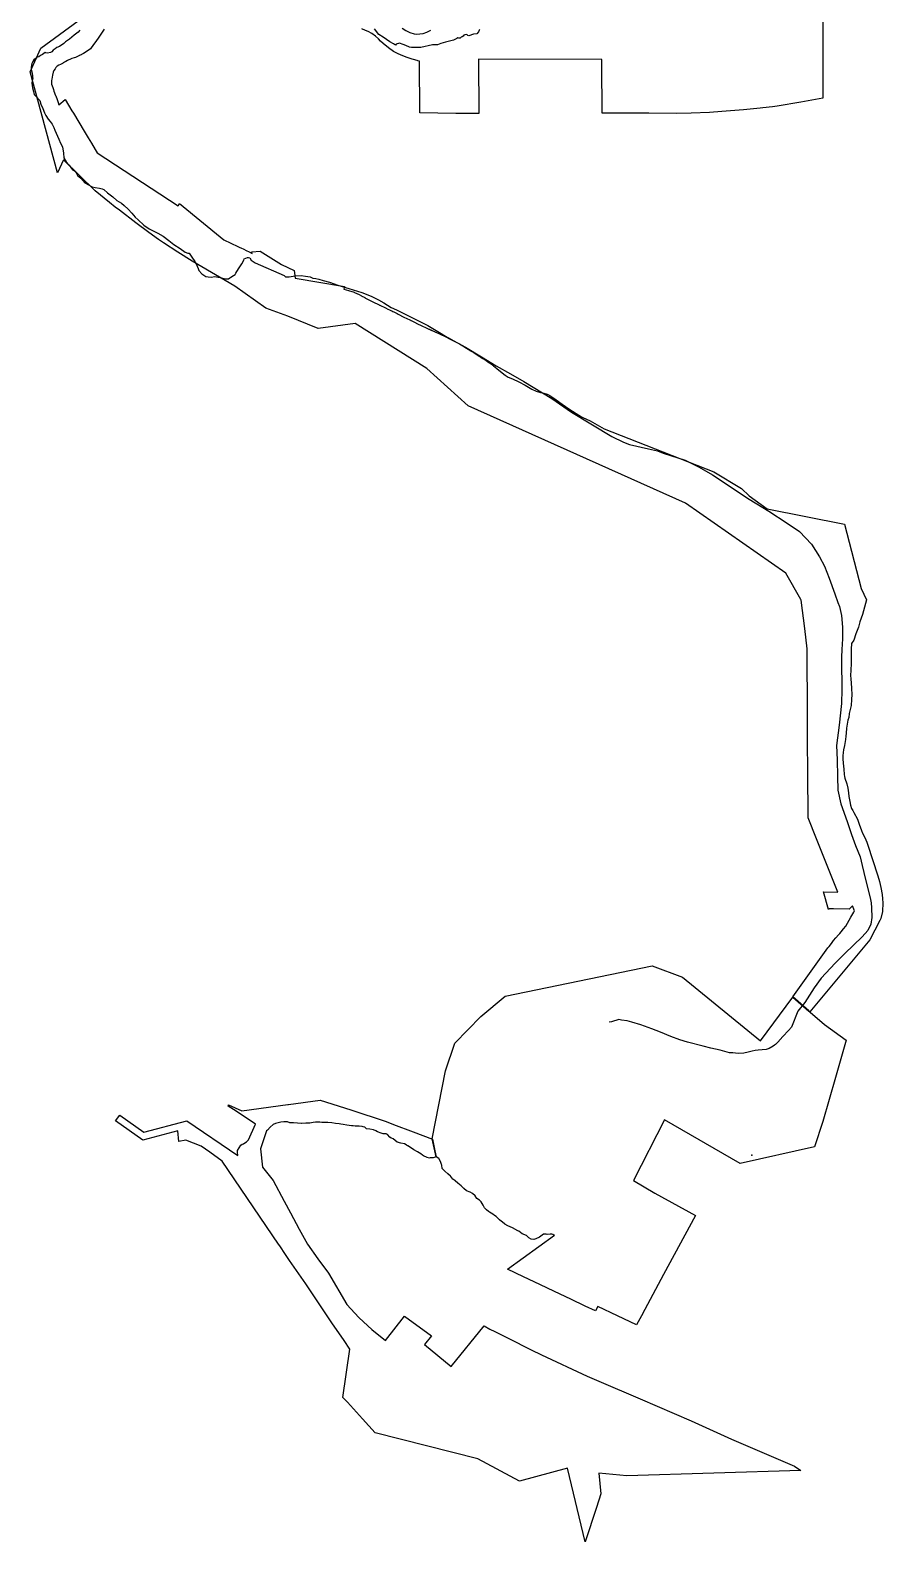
# Model space of a CAD drawing. Header units: inches. Extents: x 11269096 to 11303252, y 3653903 to 3686752.
# Drawn here: x 11282425 to 11284947, y 3670635 to 3675108 of the extents above; entities that cross this region are included whole.
import ezdxf

# ---------------------------------------------------------------- set-up
doc = ezdxf.new("R2010")
doc.units = ezdxf.units.IN
doc.header["$MEASUREMENT"] = 0
for name, color, linetype in [('Park', 105, 'Continuous'), ('RecreationAccess', 231, 'Continuous'), ('Trail', 202, 'Continuous')]:
    doc.layers.add(name, color=color, linetype=linetype)

msp = doc.modelspace()

# ---------------------------------------------------------------- linework, layer by layer
at = {"layer": 'Park'}
for points in [[(11282644, 3675111.9), (11282628.2, 3675087.9), (11282618.9, 3675075.5), (11282612.2, 3675065.8), (11282603, 3675053.9), (11282596, 3675048.9), (11282583, 3675039.9), (11282577, 3675037), (11282575.3, 3675036.1), (11282572.3, 3675034.6), (11282571.6, 3675034.3), (11282571, 3675033.9), (11282570.9, 3675033.9), (11282564.7, 3675030.9), (11282559, 3675028.2), (11282555.1, 3675026.9), (11282548, 3675024.4), (11282545.9, 3675023.5), (11282535.2, 3675018.8), (11282529.9, 3675015.8), (11282526.4, 3675013.8), (11282523.8, 3675012.3), (11282521.6, 3675011), (11282521, 3675010.7), (11282520.6, 3675010.5), (11282514.2, 3675007.1), (11282509.9, 3675004.9), (11282505, 3675001.9), (11282501, 3674997.7), (11282498.8, 3674994.4), (11282495, 3674988.9), (11282493, 3674983.9), (11282491, 3674975.4), (11282488.6, 3674963.4), (11282488, 3674960.1), (11282488, 3674957.6), (11282488.1, 3674949.3), (11282490.2, 3674943.8), (11282491.9, 3674939.3), (11282493.5, 3674933.3), (11282495.2, 3674927.7), (11282499.9, 3674915.5), (11282500, 3674915.3), (11282500, 3674915.2), (11282500, 3674915.1), (11282500.3, 3674914.4), (11282504.4, 3674903.3), (11282508, 3674894.2), (11282510, 3674887.4), (11282528, 3674903.2), (11282548.1, 3674870.3), (11282552.7, 3674862.8), (11282585, 3674809.9), (11282596.5, 3674790.5), (11282606, 3674774.6), (11282617.1, 3674755.9), (11282623, 3674746), (11282862.9, 3674589.1), (11282867, 3674595.7), (11282998, 3674488.7), (11283039, 3674468.6), (11283045.5, 3674465.5), (11283048, 3674464.3), (11283056.6, 3674460.2), (11283063.5, 3674456.9), (11283072.9, 3674452.3), (11283082, 3674447.9), (11283081, 3674452.7), (11283105, 3674454.7), (11283168, 3674415.2), (11283206, 3674397.2), (11283209, 3674374.7), (11283355, 3674349.9), (11283353, 3674342.2), (11283366, 3674338.7), (11283383, 3674333.2), (11283384.4, 3674332.6), (11283398, 3674326.7), (11283405, 3674322.9), (11283406, 3674321.9), (11283412.9, 3674318.1), (11283414.8, 3674317.1), (11283414.9, 3674317), (11283415, 3674316.9), (11283415.2, 3674316.8), (11283415.4, 3674316.7), (11283415.6, 3674316.6), (11283417, 3674315.8), (11283420.8, 3674313.6), (11283438, 3674304.4), (11283457.2, 3674295.5), (11283458, 3674295.2), (11283458.4, 3674295), (11283459.1, 3674294.7), (11283476.4, 3674286.5), (11283483.2, 3674283.2), (11283488, 3674280.9), (11283489.8, 3674280), (11283491.4, 3674279.3), (11283494.6, 3674277.7), (11283497.4, 3674276.3), (11283500.1, 3674275), (11283504.7, 3674272.8), (11283508.2, 3674271.1), (11283508.7, 3674270.9), (11283508.9, 3674270.8), (11283509, 3674270.7), (11283509, 3674270.7), (11283509, 3674270.7), (11283509.1, 3674270.7), (11283509.2, 3674270.6), (11283510, 3674270.2), (11283510.7, 3674269.8), (11283513.6, 3674268.3), (11283530.6, 3674259.4), (11283547.4, 3674251.4), (11283549.9, 3674250.2), (11283550.7, 3674249.8), (11283550.9, 3674249.7), (11283551.9, 3674249.3), (11283557.7, 3674246.4), (11283575, 3674237.9), (11283577, 3674236.7), (11283601.8, 3674225.3), (11283604.3, 3674224.2), (11283606, 3674223.4), (11283609.2, 3674222), (11283609.6, 3674221.8), (11283610, 3674221.6), (11283610.7, 3674221.2), (11283611.1, 3674221.1), (11283611.7, 3674220.8), (11283612.2, 3674220.6), (11283613, 3674220.2), (11283613.8, 3674219.9), (11283615.5, 3674219.1), (11283617.7, 3674218.1), (11283620.4, 3674216.8), (11283622, 3674216.1), (11283623.7, 3674215.3), (11283623.9, 3674215.2), (11283624, 3674215.2), (11283624.1, 3674215.2), (11283624.5, 3674215), (11283637.9, 3674208.7), (11283652, 3674202.2), (11283666.9, 3674194.5), (11283685, 3674185.4), (11283689, 3674183.2), (11283695, 3674180.2), (11283704.4, 3674174.5), (11283716, 3674167.9), (11283728.4, 3674160), (11283729.3, 3674159.4), (11283729.5, 3674159.2), (11283729.6, 3674159.2), (11283729.8, 3674159.1), (11283733, 3674157.1), (11283734.8, 3674156), (11283737.5, 3674154.3), (11283738.8, 3674153.6), (11283739, 3674153.4), (11283739.3, 3674153.3), (11283739.9, 3674152.9), (11283749.9, 3674146.2), (11283752.9, 3674144.2), (11283753.8, 3674143.6), (11283759, 3674140.3), (11283764.1, 3674137.1), (11283764.2, 3674137.1), (11283764.9, 3674136.6), (11283765.9, 3674136), (11283767, 3674135.2), (11283770.8, 3674132.8), (11283774, 3674130.7), (11283774, 3674130.7), (11283774.4, 3674130.4), (11283775.8, 3674129.4), (11283783.6, 3674124), (11283786.3, 3674122.3), (11283789, 3674120.2), (11283790.8, 3674118.9), (11283791.7, 3674118.2), (11283792.7, 3674117.5), (11283794, 3674116.4), (11283795.3, 3674115.4), (11283805, 3674107.4), (11283806, 3674106.2), (11283830, 3674087.7), (11283839, 3674081.7), (11283851.2, 3674076.5), (11283870.4, 3674067.7), (11283889, 3674058.2), (11283909, 3674046.2), (11283922, 3674040.2), (11283934, 3674036.7), (11283943.8, 3674034.5), (11283951, 3674032.7), (11283954, 3674031.4), (11283962, 3674027.4), (11283980.3, 3674014.7), (11283988.1, 3674009.8), (11283998.6, 3674002), (11284021.5, 3673985.8), (11284055.5, 3673964.7), (11284059.5, 3673962.9), (11284081, 3673952.2), (11284123, 3673928.7), (11284447, 3673801.9), (11284528.5, 3673751.9), (11284552.1, 3673730.9), (11284605.3, 3673692.5), (11284833.7, 3673647.3), (11284882.8, 3673456.2), (11284898.8, 3673422.7), (11284886.4, 3673379.3), (11284879.1, 3673357.3), (11284874.9, 3673341.6), (11284867.5, 3673322.7), (11284861.5, 3673303.6), (11284854.4, 3673293.7), (11284853.5, 3673276.8), (11284853.2, 3673264.5), (11284853.4, 3673254.2), (11284853.7, 3673241.7), (11284852.9, 3673228.2), (11284852.4, 3673221), (11284852, 3673213.9), (11284851.8, 3673200), (11284852.1, 3673188.6), (11284853.4, 3673176.8), (11284854.7, 3673160.8), (11284855.3, 3673143), (11284854.5, 3673127.6), (11284853.2, 3673110.3), (11284849.5, 3673094.4), (11284847.5, 3673086.4), (11284846.2, 3673074.3), (11284843.8, 3673066.9), (11284841.6, 3673054.6), (11284840, 3673042.8), (11284838.6, 3673028.6), (11284837.6, 3673019.1), (11284836.5, 3673009.7), (11284833.5, 3672991.8), (11284830.8, 3672979.3), (11284829.7, 3672971.2), (11284829.1, 3672961), (11284828.5, 3672952.1), (11284830, 3672939.1), (11284831.3, 3672922.1), (11284832.8, 3672905.9), (11284833.7, 3672900.1), (11284834.9, 3672895.4), (11284840.6, 3672878.3), (11284843.5, 3672865.3), (11284845.4, 3672852.2), (11284846.8, 3672841.2), (11284849.3, 3672825.9), (11284851.5, 3672815.7), (11284854.6, 3672805.5), (11284857.9, 3672799.4), (11284861.1, 3672793.3), (11284871.6, 3672774), (11284878.3, 3672756.4), (11284882.6, 3672743.6), (11284883.6, 3672739.9), (11284886.9, 3672732.7), (11284893.6, 3672719.9), (11284896.5, 3672712.8), (11284899.3, 3672705.7), (11284901.7, 3672699.7), (11284932.6, 3672605.8), (11284937.1, 3672589.8), (11284939.2, 3672580.5), (11284941.4, 3672571.2), (11284945.1, 3672551), (11284945.9, 3672538.5), (11284946.8, 3672526), (11284945.6, 3672501), (11284940.6, 3672479.5), (11284938.6, 3672473.9), (11284908.9, 3672416.5), (11284731, 3672204.1), (11284728, 3672206.7), (11284697, 3672234.2), (11284681, 3672248.2), (11284784.1, 3672393), (11284787.9, 3672397.4), (11284794.9, 3672406.4), (11284801.5, 3672415), (11284808.4, 3672422.7), (11284815.7, 3672431.2), (11284819.6, 3672435.7), (11284823.4, 3672440.3), (11284830.6, 3672449), (11284837.1, 3672457.6), (11284842.8, 3672466.5), (11284852.3, 3672483.4), (11284861.4, 3672498.6), (11284863.1, 3672502.1), (11284857.5, 3672517.4), (11284847, 3672507.2), (11284801, 3672508.7), (11284788, 3672508.9), (11284786, 3672506.4), (11284771.7, 3672559), (11284814.1, 3672557.5), (11284750.7, 3672715.4), (11284725.8, 3672777.6), (11284725.1, 3672914.8), (11284724.6, 3673003.3), (11284724.3, 3673076), (11284724, 3673118.6), (11284723.9, 3673148.3), (11284723.6, 3673210.9), (11284723.5, 3673232.8), (11284723.2, 3673277.5), (11284715.8, 3673338.3), (11284705.5, 3673421.7), (11284704.4, 3673423.7), (11284660.1, 3673502), (11284362.9, 3673709), (11283720.2, 3673996.9), (11283598.4, 3674107.3), (11283386.2, 3674240.3), (11283276.4, 3674226.1), (11283187.4, 3674262), (11283121.8, 3674286.4), (11283029.9, 3674351.5), (11282904.1, 3674424.9), (11282861.9, 3674451.7), (11282819, 3674478.9), (11282804.2, 3674489.6), (11282776.2, 3674509.6), (11282737.1, 3674538.4), (11282688.8, 3674575.8), (11282676.7, 3674585.1), (11282659.8, 3674598.7), (11282616.7, 3674633.6), (11282523, 3674724.9), (11282506, 3674686.9), (11282425.1, 3674985.1), (11282456.7, 3675055.2), (11282567, 3675136.4)], [(11284769.3, 3675147), (11284769.3, 3674919), (11284769.3, 3674907.1), (11284759, 3674905.4), (11284704, 3674895.2), (11284634, 3674883.7), (11284621, 3674882.2), (11284592, 3674878.9), (11284584, 3674877.9), (11284535, 3674872.7), (11284471, 3674867.9), (11284434, 3674864.7), (11284380, 3674863.2), (11284337, 3674862.2), (11284255, 3674862.7), (11284121, 3674863.4), (11284117, 3674863.4), (11284116.1, 3675007.7), (11284116, 3675021.9), (11283751, 3675023.2), (11283752, 3674862.4), (11283684, 3674862.4), (11283577, 3674864.2), (11283576, 3675017.2), (11283571.4, 3675018.3), (11283570, 3675018.7), (11283559.2, 3675021.9), (11283555.1, 3675023.1), (11283539.7, 3675028.1), (11283527, 3675032.4), (11283513, 3675038.4), (11283500, 3675045.9), (11283485, 3675055.9), (11283468.6, 3675069.6), (11283461, 3675076.2), (11283455, 3675082.7), (11283446, 3675090.7), (11283435, 3675098.7), (11283425, 3675104.4), (11283417.2, 3675107.7), (11283406, 3675112.2)], [(11283525, 3675114.4), (11283536, 3675107.4), (11283548, 3675101.9), (11283561, 3675098.2), (11283567, 3675097.2), (11283577, 3675097.4), (11283587, 3675098.7), (11283598, 3675102.4), (11283610, 3675108.9)]]:
    msp.add_lwpolyline(points, dxfattribs=at)
for points in [[(11283614.4, 3671827.6), (11283653.6, 3672029.2), (11283681.2, 3672111.1), (11283757.7, 3672190.3), (11283829.8, 3672250.3), (11284265, 3672339.6), (11284354.8, 3672306), (11284585.3, 3672117.7), (11284681, 3672247.5), (11284697, 3672233.5), (11284728, 3672206), (11284731, 3672203.4), (11284731.8, 3672202.7), (11284774.9, 3672166.3), (11284838.9, 3672119.5), (11284806.7, 3672009.3), (11284769.8, 3671879), (11284745, 3671804.2), (11284525, 3671755), (11284301, 3671884.5), (11284209, 3671704.8), (11284273, 3671667.5), (11284393, 3671601.3), (11284298, 3671426.7), (11284243.2, 3671323.2), (11284233, 3671304), (11284218, 3671277.8), (11284162, 3671304.4), (11284104, 3671332), (11284097, 3671318.5), (11284067, 3671332.5), (11284024, 3671353), (11283976, 3671376), (11283932, 3671396.8), (11283884, 3671419.5), (11283837, 3671442), (11283976, 3671542.5), (11283974, 3671543), (11283970.4, 3671544.4), (11283968, 3671545.5), (11283965.3, 3671545.4), (11283962.5, 3671545.4), (11283954.6, 3671545), (11283951, 3671545.3), (11283949, 3671545.5), (11283943, 3671545.5), (11283939.1, 3671542.7), (11283931, 3671537), (11283921, 3671531.7), (11283915, 3671530), (11283907, 3671530.7), (11283900, 3671535), (11283893, 3671541.8), (11283880, 3671547), (11283870, 3671554.3), (11283867, 3671556), (11283851.3, 3671564.8), (11283838, 3671570.8), (11283829, 3671575.5), (11283821, 3671582), (11283819.1, 3671583.2), (11283813.3, 3671588.2), (11283802.9, 3671598.3), (11283798, 3671601.4), (11283793, 3671604.5), (11283784, 3671610.8), (11283781, 3671613), (11283775, 3671617.5), (11283769, 3671624), (11283765.3, 3671631.4), (11283759, 3671641.2), (11283754, 3671646.2), (11283746, 3671651.5), (11283746, 3671651.7), (11283741, 3671659.2), (11283733.1, 3671665.7), (11283726, 3671670.2), (11283716, 3671674.2), (11283708, 3671680.7), (11283705, 3671684), (11283699.6, 3671688.8), (11283690.2, 3671696.6), (11283682, 3671703.5), (11283681.3, 3671704.1), (11283675, 3671708.8), (11283669, 3671716.8), (11283668, 3671717.8), (11283660, 3671724.3), (11283651, 3671731.8), (11283644, 3671739.8), (11283643, 3671750.3), (11283642, 3671751.8), (11283639, 3671760.5), (11283633.5, 3671770.1), (11283625.5, 3671774.2), (11283621.7, 3671792.4)], [(11283373, 3671913.8), (11283478, 3671878.8), (11283500, 3671870.5), (11283558, 3671848.5), (11283615, 3671827), (11283621.7, 3671792.4), (11283625.5, 3671774.2), (11283616.5, 3671771.7), (11283608, 3671771.3), (11283606, 3671771), (11283599, 3671772.5), (11283588, 3671777.3), (11283585, 3671779.2), (11283580, 3671783), (11283571, 3671789.2), (11283560, 3671795.7), (11283550, 3671802), (11283542, 3671807.2), (11283541, 3671807.5), (11283538, 3671809), (11283537, 3671810), (11283532, 3671812.7), (11283521, 3671815.2), (11283510, 3671818.2), (11283505, 3671822.7), (11283499, 3671827.5), (11283494, 3671829.7), (11283493, 3671830), (11283489, 3671832.5), (11283482, 3671841), (11283478, 3671842.2), (11283469, 3671842.7), (11283463, 3671844.7), (11283452, 3671849), (11283447, 3671851.5), (11283440, 3671854.5), (11283430, 3671856.2), (11283420, 3671857.7), (11283415, 3671862), (11283410, 3671863.8), (11283407, 3671864), (11283398, 3671865), (11283386, 3671865.3), (11283380.5, 3671865.9), (11283375, 3671866.5), (11283362, 3671868.8), (11283351, 3671870.3), (11283344, 3671871), (11283339, 3671871.8), (11283328, 3671873), (11283317, 3671875), (11283305, 3671875.8), (11283293, 3671876.5), (11283288, 3671876.5), (11283282, 3671876.8), (11283269, 3671877.3), (11283262, 3671875.8), (11283252, 3671874.3), (11283240, 3671873.8), (11283228, 3671873.5), (11283227, 3671873.5), (11283216, 3671874), (11283204, 3671875), (11283202, 3671875), (11283197.5, 3671875.1), (11283193, 3671875.3), (11283186, 3671877.8), (11283175, 3671878.3), (11283166, 3671877.5), (11283151, 3671873.5), (11283144, 3671869.8), (11283135, 3671862.3), (11283127, 3671853.7), (11283124, 3671851.6), (11283106.4, 3671798.5), (11283111.6, 3671744.1), (11283144, 3671704.5), (11283176.3, 3671643.8), (11283195, 3671608.8), (11283220.4, 3671561), (11283245, 3671516.4), (11283276.1, 3671472.6), (11283307.6, 3671429.9), (11283361.9, 3671337.4), (11283396.9, 3671299), (11283423.2, 3671274.6), (11283435.1, 3671263.6), (11283476.1, 3671230.8), (11283532, 3671302.7), (11283612, 3671244.5), (11283591, 3671219.5), (11283670, 3671154.2), (11283768, 3671274.8), (11283785, 3671265), (11283799, 3671257.5), (11283838.5, 3671237.9), (11283907, 3671203.5), (11283936.9, 3671188.9), (11284072.5, 3671125.5), (11284106.9, 3671110.7), (11284229, 3671058), (11284379.7, 3670993.2), (11284499.2, 3670939.6), (11284686, 3670859.7), (11284704, 3670846.5), (11284189.3, 3670830.4), (11284106.9, 3670838.3), (11284113, 3670777), (11284099.9, 3670736.6), (11284067, 3670635.5), (11284013.9, 3670853.4), (11283872.1, 3670814.5), (11283749, 3670880.9), (11283445, 3670957.5), (11283408, 3670999.3), (11283363.1, 3671048.4), (11283350, 3671062.3), (11283370, 3671205.8), (11283353.8, 3671230.7), (11283317.3, 3671283.2), (11283240.5, 3671398.8), (11283213, 3671438.3), (11283192.2, 3671467.9), (11283180.3, 3671485.1), (11283163, 3671511.2), (11283159, 3671516), (11282993, 3671761.5), (11282956, 3671788.3), (11282931, 3671806.5), (11282885, 3671823.5), (11282865, 3671820), (11282861.4, 3671851.4), (11282758.5, 3671824.1), (11282677.3, 3671881.3), (11282689.6, 3671897.8), (11282761.1, 3671847.6), (11282888.4, 3671880.8), (11283039, 3671778.7), (11283038, 3671788.5), (11283038, 3671793.5), (11283043, 3671801.2), (11283048, 3671809.2), (11283052, 3671812.2), (11283056, 3671813.5), (11283059.5, 3671815.7), (11283064.3, 3671819.1), (11283068, 3671822.2), (11283070.2, 3671824.6), (11283091.6, 3671870.8), (11283034, 3671909.8), (11283011, 3671924.5), (11283012, 3671928), (11283051, 3671910.8), (11283187, 3671929.5), (11283188.9, 3671929.7), (11283283, 3671942.2)]]:
    msp.add_lwpolyline(points, close=True, dxfattribs=at)
at = {"layer": 'RecreationAccess'}
msp.add_point((11284559.9, 3671780), dxfattribs=at)
at = {"layer": 'Trail'}
for points in [[(11282571.4, 3675109.1), (11282566.8, 3675102.7), (11282555.3, 3675093.8), (11282541.1, 3675082.3), (11282529.3, 3675074.3), (11282524.3, 3675069.3), (11282511.7, 3675060.6), (11282503.8, 3675057.3), (11282498.5, 3675053), (11282492.7, 3675049.1), (11282489.1, 3675044.7), (11282484.8, 3675042.2), (11282476.3, 3675040.6), (11282471, 3675041.6), (11282469.6, 3675042.1), (11282461.8, 3675037.1), (11282455.9, 3675033.8), (11282450.1, 3675029.6), (11282444.8, 3675028.3), (11282442.5, 3675025.8), (11282436.1, 3675020.5), (11282433.1, 3675015.6), (11282429.3, 3675009.6), (11282428.4, 3675005.8), (11282428.4, 3675001.9), (11282427.4, 3674998.9), (11282427.9, 3674992), (11282430.7, 3674981.8), (11282431.9, 3674973.9), (11282431.3, 3674970.7), (11282432.5, 3674966.8), (11282430.7, 3674958.4), (11282429.5, 3674951.6), (11282431.4, 3674937.8), (11282434.3, 3674927.4), (11282437.1, 3674918.2), (11282442.3, 3674912.6), (11282453.7, 3674900.7), (11282456.1, 3674889.8), (11282462.8, 3674877.2), (11282467.4, 3674864.2), (11282471.4, 3674855.7), (11282477.9, 3674844.9), (11282483.6, 3674838.2), (11282489.8, 3674830.4), (11282494.6, 3674820.2), (11282497.8, 3674812.5), (11282509.6, 3674786.2), (11282514.7, 3674774.1), (11282520.1, 3674763.9), (11282523.1, 3674745.1), (11282524.2, 3674731.1), (11282531.7, 3674718.9), (11282539.8, 3674709.5), (11282550.1, 3674695.7), (11282557.1, 3674691), (11282561.5, 3674685.5), (11282564.8, 3674679), (11282575.1, 3674670.3), (11282586.3, 3674657), (11282597.4, 3674651), (11282608.2, 3674644.8), (11282617.6, 3674642.7), (11282630.2, 3674641.1), (11282638.3, 3674639.6), (11282642.6, 3674637.5), (11282653.5, 3674627.6), (11282661.9, 3674621.5), (11282669.5, 3674615.2), (11282680.9, 3674604.6), (11282695, 3674596.7), (11282702.8, 3674589.9), (11282714.3, 3674579.4), (11282725.6, 3674567.1), (11282735.7, 3674555), (11282744.8, 3674547.4), (11282760.6, 3674531.7), (11282776.5, 3674521.2), (11282802.2, 3674507.8), (11282818.2, 3674498.7), (11282835, 3674485.8), (11282849.6, 3674474), (11282868.5, 3674462.8), (11282883.6, 3674451.6), (11282891.3, 3674448.8), (11282894.8, 3674448.4), (11282902.6, 3674437.1), (11282912.1, 3674424.2), (11282916, 3674417.3), (11282921.4, 3674403.4), (11282923.7, 3674397.4), (11282933.1, 3674387.7), (11282944.9, 3674379.3), (11282951.8, 3674378.8), (11282960.8, 3674377.5), (11282970.3, 3674379.5), (11282987.3, 3674377.2), (11282997.8, 3674373.6), (11283003.1, 3674372.7), (11283007.7, 3674372.5), (11283012, 3674372.7), (11283015.2, 3674375.3), (11283018.3, 3674377.9), (11283026.3, 3674382.2), (11283030.9, 3674385.5), (11283033, 3674389.8), (11283040.7, 3674402.2), (11283050.5, 3674417.6), (11283056.4, 3674428.1), (11283057.6, 3674431.7), (11283067.8, 3674435.8), (11283070.9, 3674436.1), (11283074.4, 3674435.1), (11283078.6, 3674428), (11283090.8, 3674420), (11283176, 3674382.2), (11283180.3, 3674379.1), (11283190.9, 3674378.9), (11283209, 3674381.7), (11283226, 3674382.3), (11283239.5, 3674380.8), (11283252.6, 3674378.4), (11283261, 3674374.9), (11283269.9, 3674373.3), (11283278.8, 3674371.6), (11283291.2, 3674367.9), (11283310.6, 3674363.1), (11283335.4, 3674354.2), (11283367.9, 3674344.4), (11283406, 3674332.1), (11283433.6, 3674321.6), (11283455.4, 3674310.3), (11283471.2, 3674301.5), (11283492.5, 3674288), (11283508.4, 3674281.1), (11283567.2, 3674251.3), (11283601.2, 3674234.7), (11283630.7, 3674216.6), (11283658.1, 3674200.5), (11283661.9, 3674198.7), (11283686.5, 3674184), (11283712.9, 3674170.1), (11283764.9, 3674138.8), (11283803.7, 3674115.8), (11283845.3, 3674092), (11283885.2, 3674069.3), (11283968, 3674019.1), (11284026.1, 3673978.2), (11284145.8, 3673906.6), (11284180.4, 3673889), (11284197.6, 3673882.3), (11284253.5, 3673870.1), (11284280.5, 3673864), (11284296.8, 3673857.4), (11284362.3, 3673836.5), (11284403.3, 3673815.8), (11284443.5, 3673792.5), (11284551.7, 3673720.7), (11284609.4, 3673685), (11284663.6, 3673649.8), (11284700.6, 3673625.2), (11284736.4, 3673587.2), (11284759.3, 3673550.3), (11284774, 3673522.4), (11284787.9, 3673487.4), (11284805.3, 3673440.3), (11284814.3, 3673414.8), (11284818.7, 3673402.7), (11284825, 3673376.6), (11284827.5, 3673342.2), (11284827.9, 3673307.4), (11284825.5, 3673275.6), (11284825, 3673252.9), (11284824.6, 3673220.1), (11284825.6, 3673181.6), (11284826, 3673157.1), (11284824.8, 3673116.2), (11284817.9, 3673051.6), (11284809.5, 3672992.1), (11284811.7, 3672949.2), (11284812.8, 3672899.8), (11284813.8, 3672859.5), (11284822.8, 3672819.7), (11284841.7, 3672766.6), (11284854.3, 3672728.8), (11284866.4, 3672695.8), (11284879.9, 3672662.6), (11284885.8, 3672636.4), (11284896, 3672595.5), (11284910, 3672540.9), (11284912.8, 3672526.1), (11284913.2, 3672511.2), (11284914.4, 3672482.8), (11284912, 3672463), (11284902.5, 3672444.1), (11284885.4, 3672425.8), (11284860.4, 3672400.9), (11284834.3, 3672376.4), (11284806.3, 3672348.1), (11284764.6, 3672303.4), (11284743.4, 3672274.3), (11284716.5, 3672231), (11284695.4, 3672205.7), (11284676.7, 3672158), (11284668.4, 3672148), (11284651.3, 3672130.8), (11284636.5, 3672113.5), (11284629.8, 3672107.5), (11284626.1, 3672104.9), (11284622.5, 3672101.9), (11284610.4, 3672095.2), (11284602.2, 3672091.8), (11284578.7, 3672090.6), (11284569.6, 3672089.3), (11284560.8, 3672087.6), (11284548.3, 3672084.4), (11284535.7, 3672080.9), (11284519.3, 3672080.4), (11284503, 3672081.9), (11284493.6, 3672082.4), (11284479.7, 3672086.5), (11284466.3, 3672090), (11284438.5, 3672096), (11284415.6, 3672102.5), (11284369.4, 3672114.4), (11284346.8, 3672121.2), (11284319.9, 3672131), (11284289.7, 3672144), (11284264.1, 3672153.7), (11284231.3, 3672165.2), (11284204.5, 3672173.5), (11284190.9, 3672176.6), (11284174.3, 3672178.9), (11284166.5, 3672180.6), (11284144.5, 3672173.7), (11284137.9, 3672173.3)], [(11283754, 3675110.8), (11283752.6, 3675108.4), (11283750.9, 3675103.3), (11283746.4, 3675097.7), (11283736.4, 3675096.7), (11283722.4, 3675091.5), (11283719.2, 3675092.8), (11283716.2, 3675095.6), (11283710.5, 3675094.4), (11283707.7, 3675093.4), (11283705.2, 3675091), (11283702.5, 3675089), (11283699.4, 3675088), (11283696.6, 3675085.1), (11283693.1, 3675085.3), (11283689.6, 3675085.5), (11283686.9, 3675083.7), (11283677.3, 3675078.9), (11283669.3, 3675077), (11283653.3, 3675072.8), (11283639.5, 3675069.6), (11283629.7, 3675065.2), (11283622.2, 3675065.6), (11283614.5, 3675065.6), (11283580.1, 3675057.5), (11283552.4, 3675057.1), (11283546.6, 3675058.4), (11283536.3, 3675063.7), (11283527.9, 3675066.4), (11283517.3, 3675070.2), (11283507.8, 3675067.1), (11283505.9, 3675064.5), (11283500, 3675068.5), (11283489, 3675073.8), (11283469.3, 3675088.1), (11283456.6, 3675095.9), (11283443, 3675112.7)]]:
    msp.add_lwpolyline(points, dxfattribs=at)

doc.saveas('drawing.dxf')
